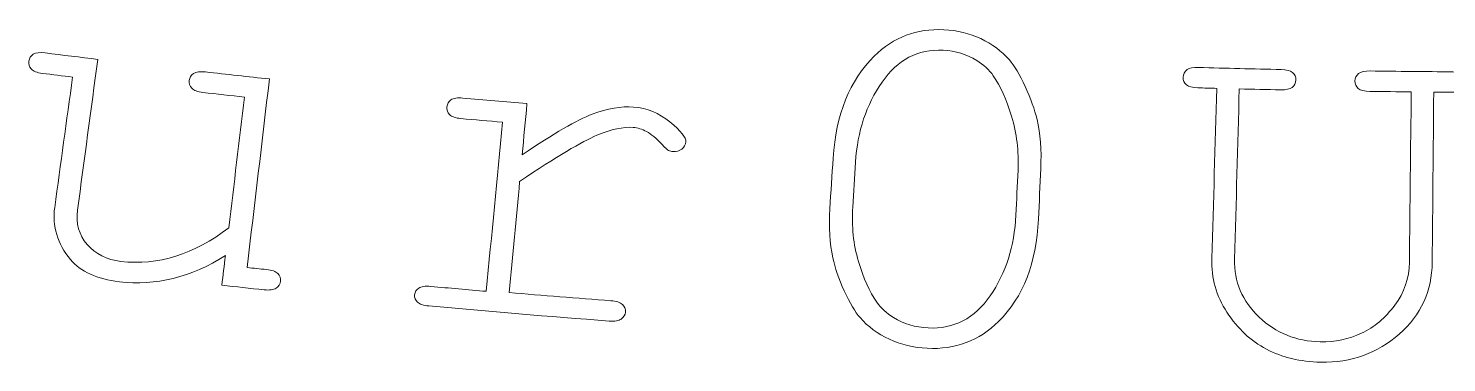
# Model space of a CAD drawing. Header units: millimetres. Extents: x 303.9 to 374.2, y -244.7 to -222.4.
# Drawn here: x 332.84 to 338.47, y -233.65 to -232.32 of the extents above; entities that cross this region are included whole.
import ezdxf

# ---------------------------------------------------------------- set-up
doc = ezdxf.new("R2010")
doc.units = ezdxf.units.MM
doc.header["$MEASUREMENT"] = 0
doc.layers.add('Bottom', color=7, linetype='Continuous', lineweight=0)

# ---------------------------------------------------------------- blocks, each defined once
blk = doc.blocks.new('Block_0')
at = {"layer": 'Bottom', "color": 18, "lineweight": 18, "true_color": 0x000000}
for points, knots in [([(336.8637, -232.881), (336.8607, -232.9478), (336.8577, -233.0145), (336.8546, -233.0812), (336.8467, -233.2552), (336.7943, -233.3908), (336.6959, -233.4882), (336.6188, -233.5646), (336.5244, -233.6001), (336.4127, -233.5946), (336.3589, -233.592), (336.3087, -233.5796), (336.2627, -233.5586), (336.2159, -233.5371), (336.1777, -233.5084), (336.1462, -233.4726), (336.1266, -233.4504), (336.106, -233.4151), (336.0836, -233.3668), (336.062, -233.3186), (336.0466, -233.2746), (336.0385, -233.2348), (336.0255, -233.1788), (336.0216, -233.1137), (336.0262, -233.0401), (336.0305, -232.9734), (336.0348, -232.9068), (336.0392, -232.8401), (336.0507, -232.6658), (336.1052, -232.5306), (336.2026, -232.4344), (336.2788, -232.3588), (336.3707, -232.3239), (336.4792, -232.3293), (336.5321, -232.3319), (336.5807, -232.3439), (336.6255, -232.3649), (336.6704, -232.3859), (336.7083, -232.414), (336.739, -232.4495), (336.759, -232.472), (336.7803, -232.5076), (336.8019, -232.5554), (336.8235, -232.6032), (336.8394, -232.6467), (336.8491, -232.6856), (336.8621, -232.7414), (336.867, -232.8066), (336.8637, -232.881)], [0, 0, 0, 0, 1, 1, 1, 2, 2, 2, 3, 3, 3, 4, 4, 4, 5, 5, 5, 6, 6, 6, 7, 7, 7, 8, 8, 8, 9, 9, 9, 10, 10, 10, 11, 11, 11, 12, 12, 12, 13, 13, 13, 14, 14, 14, 15, 15, 15, 16, 16, 16, 16]), ([(333.6125, -233.3443), (333.6172, -233.3051), (333.6219, -233.2658), (333.6267, -233.2266), (333.4908, -233.3127), (333.3503, -233.3473), (333.2057, -233.3304), (333.1167, -233.3199), (333.0523, -233.2906), (333.012, -233.2422), (332.9597, -233.1789), (332.9388, -233.1098), (332.9491, -233.0354), (332.9727, -232.8628), (332.9964, -232.6902), (333.02, -232.5176), (332.98, -232.5126), (332.94, -232.5076), (332.9, -232.5026), (332.8787, -232.4999), (332.864, -232.4942), (332.8559, -232.4853), (332.848, -232.4766), (332.8445, -232.4661), (332.8463, -232.454), (332.848, -232.4426), (332.854, -232.4336), (332.8641, -232.4271), (332.8746, -232.4207), (332.8903, -232.4188), (332.9113, -232.4214), (332.981, -232.4302), (333.0506, -232.4388), (333.1202, -232.4473), (333.0933, -232.647), (333.0664, -232.8467), (333.0394, -233.0464), (333.0324, -233.0986), (333.0452, -233.144), (333.0781, -233.1823), (333.1112, -233.2204), (333.1555, -233.2431), (333.2119, -233.2496), (333.3594, -233.2668), (333.5028, -233.2222), (333.6401, -233.1156), (333.6609, -232.9426), (333.6818, -232.7697), (333.7026, -232.5968), (333.6476, -232.5908), (333.5927, -232.5847), (333.5377, -232.5786), (333.5164, -232.5762), (333.5017, -232.5705), (333.4934, -232.5619), (333.4851, -232.5531), (333.4817, -232.5429), (333.4833, -232.5307), (333.4849, -232.5191), (333.4906, -232.5103), (333.5007, -232.5036), (333.511, -232.4971), (333.5265, -232.4949), (333.5478, -232.4972), (333.6324, -232.5067), (333.717, -232.516), (333.8016, -232.525), (333.7721, -232.7746), (333.7425, -233.0241), (333.713, -233.2737), (333.7386, -233.2765), (333.7641, -233.2791), (333.7897, -233.2818), (333.8115, -233.2841), (333.8263, -233.2895), (333.835, -233.2975), (333.8435, -233.3063), (333.8469, -233.3163), (333.8456, -233.3284), (333.8443, -233.3398), (333.8385, -233.3491), (333.8283, -233.3556), (333.8182, -233.3623), (333.8019, -233.3646), (333.7804, -233.3623), (333.7244, -233.3564), (333.6685, -233.3504), (333.6125, -233.3443)], [0, 0, 0, 0, 1, 1, 1, 2, 2, 2, 3, 3, 3, 4, 4, 4, 5, 5, 5, 6, 6, 6, 7, 7, 7, 8, 8, 8, 9, 9, 9, 10, 10, 10, 11, 11, 11, 12, 12, 12, 13, 13, 13, 14, 14, 14, 15, 15, 15, 16, 16, 16, 17, 17, 17, 18, 18, 18, 19, 19, 19, 20, 20, 20, 21, 21, 21, 22, 22, 22, 23, 23, 23, 24, 24, 24, 25, 25, 25, 26, 26, 26, 27, 27, 27, 28, 28, 28, 29, 29, 29, 29]), ([(336.7733, -232.8878), (336.777, -232.8115), (336.7682, -232.74), (336.748, -232.6733), (336.727, -232.6065), (336.7031, -232.5528), (336.6753, -232.5122), (336.6588, -232.4889), (336.6367, -232.4685), (336.6094, -232.4513), (336.5703, -232.427), (336.5259, -232.4136), (336.4757, -232.4111), (336.3761, -232.4061), (336.2955, -232.4481), (336.2335, -232.5374), (336.1714, -232.6266), (336.1361, -232.7327), (336.1283, -232.8558), (336.1246, -232.9151), (336.1209, -232.9745), (336.1171, -233.0337), (336.1126, -233.11), (336.1196, -233.1819), (336.1401, -233.2493), (336.1599, -233.3168), (336.1842, -233.3707), (336.213, -233.4116), (336.2292, -233.4344), (336.2513, -233.4546), (336.2791, -233.472), (336.3191, -233.4974), (336.3649, -233.5113), (336.4171, -233.5138), (336.5182, -233.5187), (336.6006, -233.4765), (336.6629, -233.3858), (336.7251, -233.296), (336.7591, -233.1891), (336.7649, -233.0659), (336.7677, -233.0065), (336.7705, -232.9472), (336.7733, -232.8878)], [0, 0, 0, 0, 1, 1, 1, 2, 2, 2, 3, 3, 3, 4, 4, 4, 5, 5, 5, 6, 6, 6, 7, 7, 7, 8, 8, 8, 9, 9, 9, 10, 10, 10, 11, 11, 11, 12, 12, 12, 13, 13, 13, 14, 14, 14, 14]), ([(338.4236, -232.5769), (338.4216, -232.8024), (338.4196, -233.0278), (338.4177, -233.2532), (338.4166, -233.3668), (338.3734, -233.462), (338.287, -233.5382), (338.2008, -233.6144), (338.0966, -233.6516), (337.9753, -233.6495), (337.894, -233.6481), (337.8223, -233.631), (337.7597, -233.5981), (337.6973, -233.5653), (337.6452, -233.5166), (337.6027, -233.4512), (337.5604, -233.3866), (337.5405, -233.3154), (337.5427, -233.2383), (337.5493, -233.013), (337.5559, -232.7876), (337.5624, -232.5622), (337.5373, -232.5616), (337.5122, -232.5609), (337.4871, -232.5602), (337.4659, -232.5596), (337.4505, -232.5557), (337.4417, -232.548), (337.4329, -232.5404), (337.4286, -232.5303), (337.4289, -232.5181), (337.4292, -232.5059), (337.4346, -232.4958), (337.4447, -232.4877), (337.4534, -232.4815), (337.4683, -232.4787), (337.4895, -232.4793), (337.599, -232.4824), (337.7086, -232.4851), (337.818, -232.4873), (337.8392, -232.4879), (337.8542, -232.4918), (337.8634, -232.4992), (337.8726, -232.5068), (337.8768, -232.5169), (337.8765, -232.529), (337.8761, -232.5412), (337.8715, -232.5509), (337.8621, -232.5582), (337.8527, -232.5654), (337.8374, -232.5687), (337.8162, -232.5682), (337.7613, -232.5671), (337.7065, -232.5659), (337.6516, -232.5645), (337.6455, -232.7899), (337.6394, -233.0152), (337.6333, -233.2406), (337.6309, -233.3298), (337.6632, -233.4066), (337.7302, -233.4703), (337.7972, -233.5342), (337.8784, -233.5669), (337.9725, -233.5685), (338.0328, -233.5696), (338.0874, -233.5582), (338.1375, -233.5345), (338.1875, -233.5108), (338.2314, -233.4736), (338.2692, -233.4233), (338.3071, -233.373), (338.3264, -233.3161), (338.327, -233.2524), (338.3295, -233.027), (338.3319, -232.8016), (338.3344, -232.5761), (338.2795, -232.5756), (338.2246, -232.575), (338.1698, -232.5742), (338.1483, -232.5738), (338.1333, -232.5703), (338.1243, -232.5627), (338.1151, -232.5551), (338.111, -232.5451), (338.111, -232.533), (338.1111, -232.5208), (338.1161, -232.5112), (338.1252, -232.5036), (338.1346, -232.4967), (338.1498, -232.493), (338.171, -232.4933), (338.2805, -232.4948), (338.39, -232.4959), (338.4995, -232.4965), (338.5207, -232.4966), (338.5359, -232.5006), (338.545, -232.5077), (338.5542, -232.5155), (338.5588, -232.5251), (338.5587, -232.5373), (338.5584, -232.5494), (338.5543, -232.5594), (338.5447, -232.5668), (338.5355, -232.5741), (338.52, -232.5775), (338.499, -232.5775), (338.4739, -232.5773), (338.4487, -232.5771), (338.4236, -232.5769)], [0, 0, 0, 0, 1, 1, 1, 2, 2, 2, 3, 3, 3, 4, 4, 4, 5, 5, 5, 6, 6, 6, 7, 7, 7, 8, 8, 8, 9, 9, 9, 10, 10, 10, 11, 11, 11, 12, 12, 12, 13, 13, 13, 14, 14, 14, 15, 15, 15, 16, 16, 16, 17, 17, 17, 18, 18, 18, 19, 19, 19, 20, 20, 20, 21, 21, 21, 22, 22, 22, 23, 23, 23, 24, 24, 24, 25, 25, 25, 26, 26, 26, 27, 27, 27, 28, 28, 28, 29, 29, 29, 30, 30, 30, 31, 31, 31, 32, 32, 32, 33, 33, 33, 34, 34, 34, 35, 35, 35, 36, 36, 36, 36]), ([(334.824, -232.6228), (334.8176, -232.6906), (334.8112, -232.7584), (334.8049, -232.8262), (334.9306, -232.7414), (335.0231, -232.6877), (335.0833, -232.6646), (335.1435, -232.6423), (335.1983, -232.6328), (335.2472, -232.6364), (335.3005, -232.6403), (335.3487, -232.6603), (335.3916, -232.6957), (335.4352, -232.7317), (335.4559, -232.7576), (335.4547, -232.7743), (335.4539, -232.7865), (335.4481, -232.7965), (335.4388, -232.8034), (335.4292, -232.811), (335.4177, -232.8142), (335.4043, -232.8132), (335.3973, -232.8128), (335.3913, -232.8114), (335.3864, -232.8087), (335.3816, -232.8061), (335.3729, -232.7981), (335.3604, -232.7849), (335.3372, -232.7607), (335.3167, -232.7437), (335.2991, -232.734), (335.2813, -232.7243), (335.2634, -232.7188), (335.2457, -232.7175), (335.2066, -232.7144), (335.1583, -232.7249), (335.1009, -232.7488), (335.043, -232.7727), (334.9416, -232.8339), (334.7949, -232.9318), (334.7811, -233.0789), (334.7673, -233.2261), (334.7535, -233.3732), (334.8878, -233.3846), (335.0221, -233.3954), (335.1565, -233.4056), (335.1787, -233.4073), (335.1945, -233.4125), (335.2032, -233.4201), (335.212, -233.4284), (335.2158, -233.4386), (335.2149, -233.4506), (335.214, -233.462), (335.2083, -233.4712), (335.1984, -233.4784), (335.1884, -233.4853), (335.1722, -233.488), (335.1497, -233.4863), (334.9111, -233.4681), (334.6728, -233.4482), (334.4346, -233.4264), (334.4131, -233.4245), (334.3979, -233.4196), (334.3891, -233.4113), (334.3805, -233.4032), (334.3767, -233.3931), (334.3779, -233.3816), (334.3788, -233.3706), (334.3842, -233.3622), (334.3941, -233.3556), (334.4038, -233.349), (334.4202, -233.3468), (334.4425, -233.3488), (334.5157, -233.3555), (334.589, -233.362), (334.6623, -233.3683), (334.6838, -233.1444), (334.7053, -232.9206), (334.7268, -232.6967), (334.6717, -232.6919), (334.6166, -232.6871), (334.5616, -232.6821), (334.5401, -232.6802), (334.5254, -232.6749), (334.5169, -232.6665), (334.5085, -232.6578), (334.5048, -232.6476), (334.5061, -232.6354), (334.5074, -232.6239), (334.5125, -232.6147), (334.5221, -232.6079), (334.5316, -232.6009), (334.5477, -232.5985), (334.5697, -232.6006), (334.6545, -232.6082), (334.7392, -232.6156), (334.824, -232.6228)], [0, 0, 0, 0, 1, 1, 1, 2, 2, 2, 3, 3, 3, 4, 4, 4, 5, 5, 5, 6, 6, 6, 7, 7, 7, 8, 8, 8, 9, 9, 9, 10, 10, 10, 11, 11, 11, 12, 12, 12, 13, 13, 13, 14, 14, 14, 15, 15, 15, 16, 16, 16, 17, 17, 17, 18, 18, 18, 19, 19, 19, 20, 20, 20, 21, 21, 21, 22, 22, 22, 23, 23, 23, 24, 24, 24, 25, 25, 25, 26, 26, 26, 27, 27, 27, 28, 28, 28, 29, 29, 29, 30, 30, 30, 31, 31, 31, 32, 32, 32, 32])]:
    blk.add_open_spline(points, degree=3, knots=knots, dxfattribs=at)

msp = doc.modelspace()

# ---------------------------------------------------------------- block references
at = {"layer": 'Bottom'}
msp.add_blockref('Block_0', (0, 0), dxfattribs=at)

doc.saveas('drawing.dxf')
